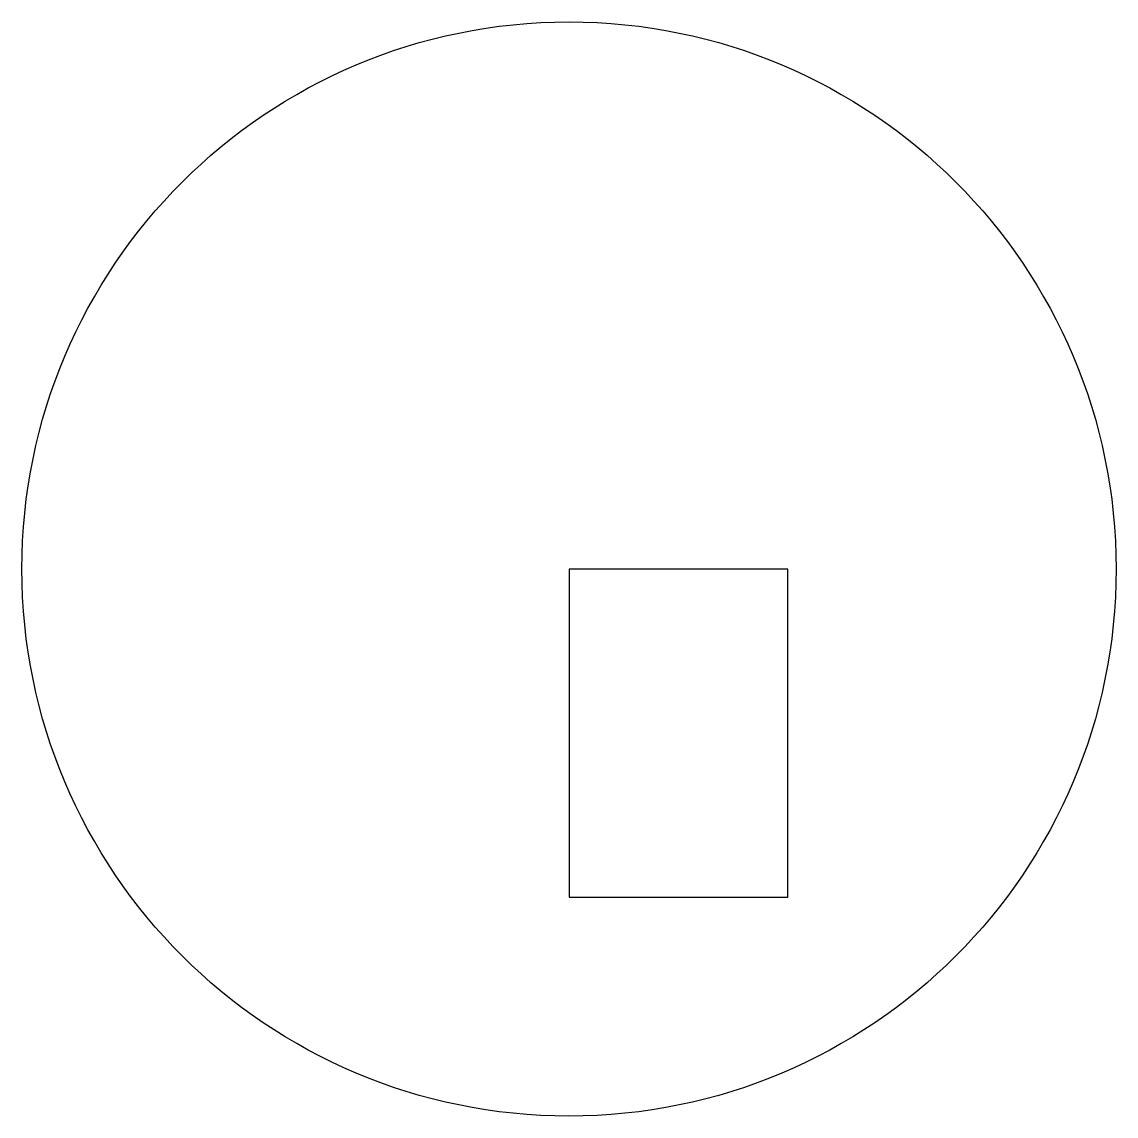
# Model space of a CAD drawing. Header units: inches. Extents: x -5 to 5, y -5 to 5.
import ezdxf

# ---------------------------------------------------------------- set-up
doc = ezdxf.new("R2010")
doc.units = ezdxf.units.IN
doc.layers.get('0').update_dxf_attribs({"linetype": 'CONTINUOUS'})

msp = doc.modelspace()

# ---------------------------------------------------------------- linework, layer by layer
msp.add_lwpolyline([(2, 0), (0, 0), (0, -3), (2, -3)], close=True)
msp.add_circle((0, 0), 5)

doc.saveas('drawing.dxf')
